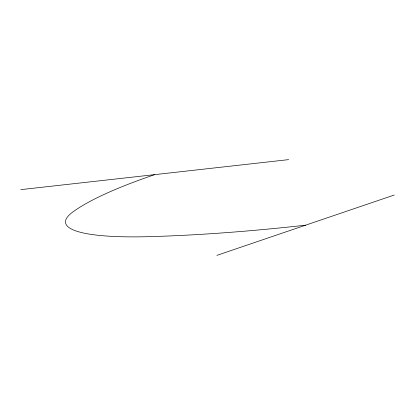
<?xml version="1.0" encoding="UTF-8"?>
<svg xmlns="http://www.w3.org/2000/svg" width="415" height="415" viewBox="0 0 415 415"><rect width="100%" height="100%" fill="white"/><g stroke="black" fill="none" stroke-linecap="round" stroke-linejoin="round"><path stroke-width="0.62" d="M216.863 255.37L394.25 195.024M20.75 189.639L288.648 159.63M154.702 174.637A410.212 67.702 -8.4 0 0 73.201 211.707A194.526 32.105 -8.4 0 0 147.735 236.685A410.212 67.702 -8.4 0 0 305.559 225.195"/></g></svg>
